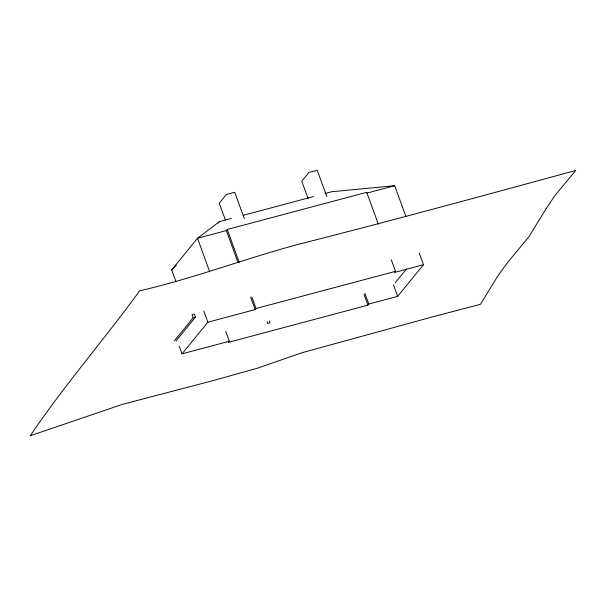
<?xml version="1.0" encoding="UTF-8"?>
<svg xmlns="http://www.w3.org/2000/svg" width="606" height="606" viewBox="0 0 606 606"><rect width="100%" height="100%" fill="white"/><g stroke="black" fill="none" stroke-linecap="round" stroke-linejoin="round"><path stroke-width="0.91" d="M175.861 281.358L171.703 269.912L197.503 238.272L219.455 221.637L231.303 218.478M209.668 271.685L197.503 238.272L226.371 230.575L227.258 229.485L366.728 192.307L378.364 224.265M174.293 340.89L193.17 317.749L195.45 317.135L194.306 313.991M176.035 340.943L195.45 317.135M179.187 346.003L182.042 353.843L207.85 322.203L255.134 309.598L256.02 308.507L395.491 271.329L391.287 259.785M225.765 331.474L229.326 341.239L228.432 342.329L367.903 305.151L368.796 304.06L397.657 296.364L423.465 264.724L419.284 253.24M395.491 271.329L394.604 272.412L423.465 264.724M395.233 282.729L406.52 268.92M171.703 269.912L176.338 265.223M218.122 222.978L219.455 221.637M243.157 215.319L313.347 196.609M325.195 193.45L331.58 191.746L394.703 185.701L406.028 216.812M366.744 193.155L394.703 185.701M193.541 314.196L192.026 314.597L193.17 317.749M182.042 353.843L229.326 341.239M393.476 284.888L397.657 296.364M364.918 293.402L368.796 304.06M364.024 294.493L367.903 305.151M326.816 196.579L317.241 170.271L308.886 172.498L301.765 181.217L308.151 198.76M244.309 218.577L234.734 192.261L226.379 194.488L219.266 203.215L225.326 219.88M269.367 321.15L269.988 322.862L267.708 323.468L267.087 321.763M227.258 229.485L239.219 262.337M251.816 296.963L256.02 308.507M226.371 230.575L238.006 262.542M250.604 297.167L255.134 309.598M203.722 310.87L207.85 322.203M546.074 208.714L528.894 236.779L508.048 261.943L498.283 275.26L480.429 304.31L435.684 316.029L302.076 352.7L257.982 368.031L212.926 380.651L122.579 404.308L30.3 435.729C64.153 385.416 104.043 339.799 139.653 290.835C198.897 277.222 255.482 254.49 314.522 240.234C401.831 217.887 488.754 194.155 575.7 170.491L555.104 195.299L546.074 208.714"/></g></svg>
